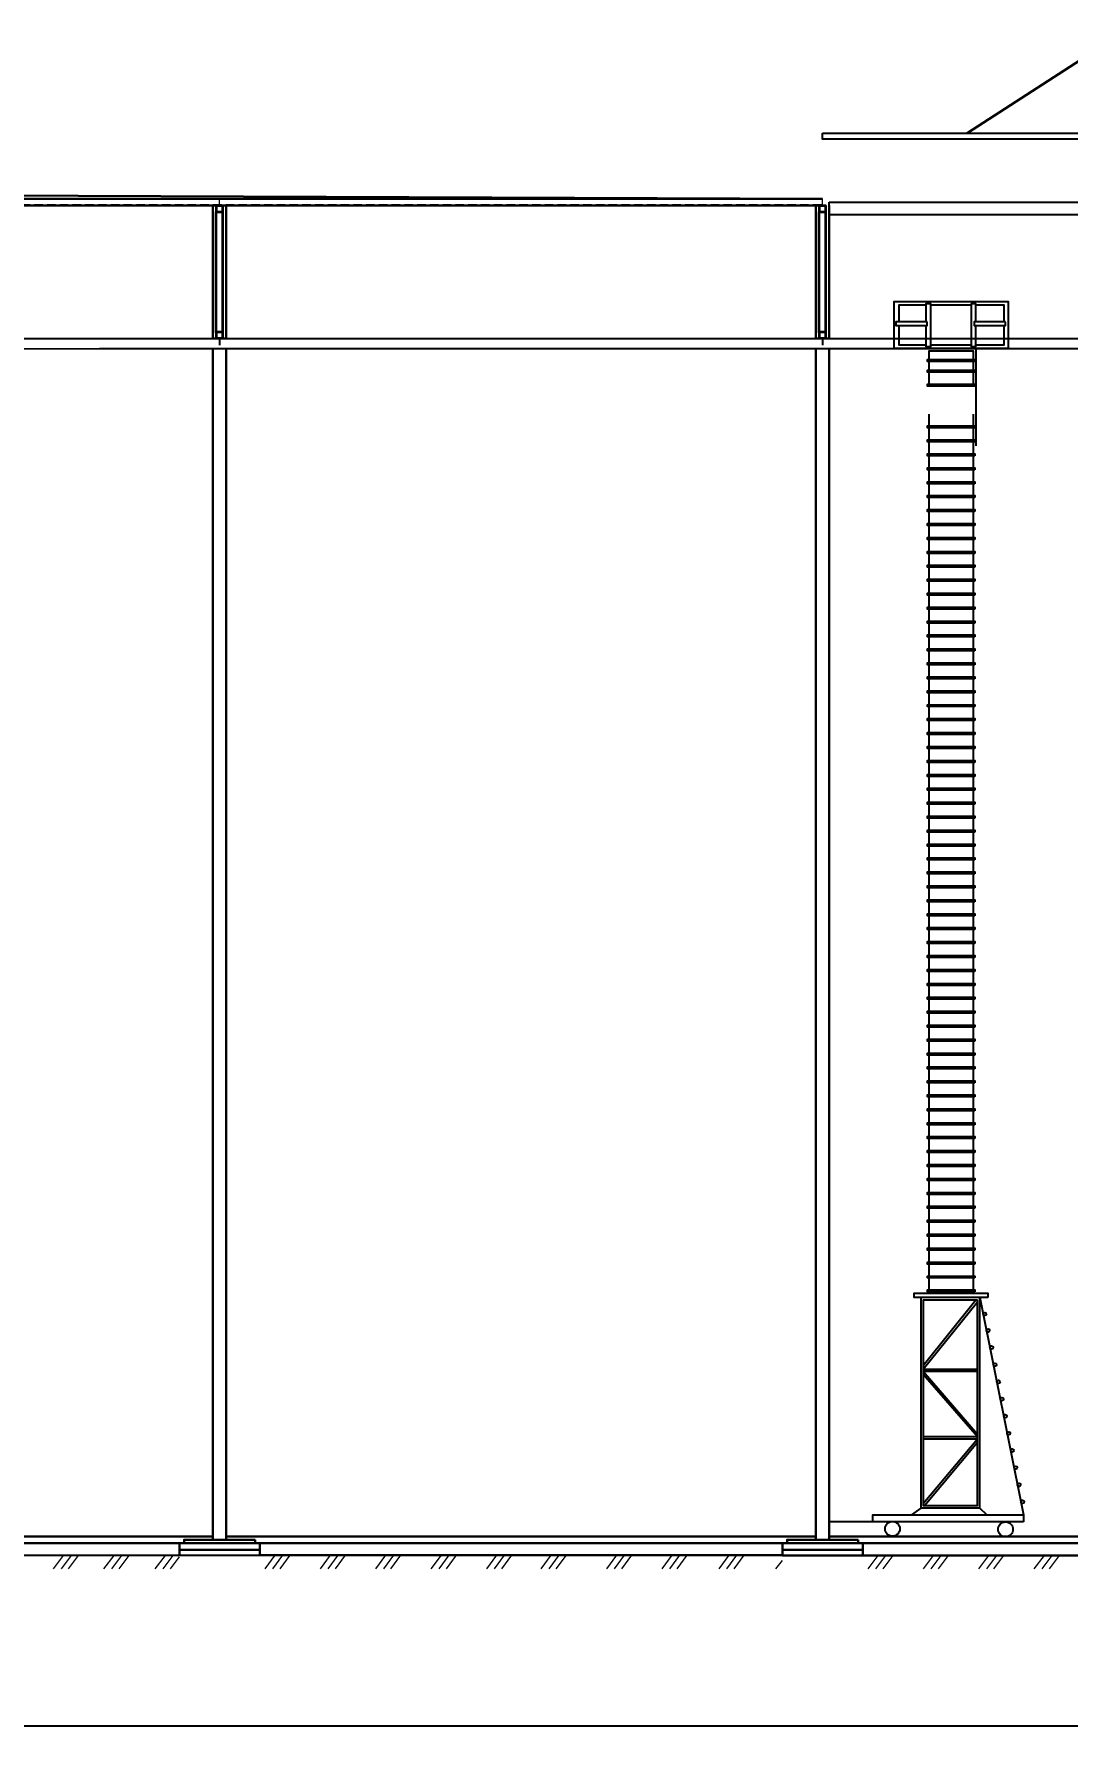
# Model space of a CAD drawing. Header units: millimetres. Extents: x -345369 to 252202, y 74562 to 424723.
# Drawn here: x -138804 to -134948, y 239392 to 245812 of the extents above; entities that cross this region are included whole.
import ezdxf

# ---------------------------------------------------------------- set-up
doc = ezdxf.new("R2010")
doc.units = ezdxf.units.MM
doc.linetypes.add('HIDDEN2', pattern=[4.7625, 3.175, -1.5875])
for name, color, linetype, lineweight in [('kolonni', 150, 'Continuous', 35), ('S Stora', 5, 'Continuous', 30), ('стена 0.2', 40, 'Continuous', 30), ('ТОнкая', 7, 'Continuous', 35)]:
    doc.layers.add(name, color=color, linetype=linetype, lineweight=lineweight)
doc.layers.add('PAMA', color=7, linetype='Continuous')
doc.layers.add('РАЗМЕРЫ', color=7, linetype='Continuous')
doc.styles.get("Standard").update_dxf_attribs({"font": 'isocpeur.TTF', "oblique": 15})
doc.dimstyles.new('ss50', dxfattribs={"dimtxt": 125, "dimasz": 150, "dimexe": 100, "dimexo": 100, "dimgap": 31.25, "dimtad": 1, "dimdec": 0, "dimdsep": 46, "dimtxsty": 'Standard', "dimblk": 'OBLIQUE', "dimcen": 125, "dimdle": 100, "dimadec": 0, "dimazin": 0, "dimtfac": 1, "dimtdec": 0, "dimtmove": 1, "dimatfit": 3, "dimfxl": 1, "dimarcsym": 0})

# ---------------------------------------------------------------- blocks, each defined once
blk = doc.blocks.new('_ArchTick')
at = {"color": 0, "linetype": 'ByBlock', "const_width": 0.15}
blk.add_lwpolyline([(-0.5, -0.5), (0.5, 0.5)], dxfattribs=at)
blk = doc.blocks.new('*D784')
at = {"color": 0, "lineweight": -2, "ltscale": 2, "transparency": 16777216}
for p, q in [((-160712.8, 239502.8), (-129012.5, 239502.8)), ((-160612.8, 239502.8), (-160612.8, 239402.8)), ((-129112.5, 239502.8), (-129112.5, 239402.8))]:
    blk.add_line(p, q, dxfattribs=at)
at = {"layer": 'Defpoints', "color": 0, "ltscale": 2, "transparency": 16777216}
for p in [(-160612.8, 239571.6), (-129112.5, 239524.3), (-129112.5, 239502.8)]:
    blk.add_point(p, dxfattribs=at)
at = {"color": 0, "lineweight": -2, "ltscale": 2, "transparency": 16777216, "xscale": 200, "yscale": 200, "zscale": 200, "rotation": 180}
blk.add_blockref('_ArchTick', (-160612.8, 239502.8), dxfattribs=at)
at = {"color": 0, "lineweight": -2, "ltscale": 2, "transparency": 16777216, "xscale": 200, "yscale": 200, "zscale": 200}
blk.add_blockref('_ArchTick', (-129112.5, 239502.8), dxfattribs=at)
at = {"color": 0, "lineweight": 9, "ltscale": 2, "transparency": 16777216, "insert": (-144862.7, 239732.8), "char_height": 300, "attachment_point": 5}
blk.add_mtext('126000', dxfattribs=at)
blk = doc.blocks.new('54212')
at = {"layer": 'kolonni', "lineweight": 30, "ltscale": 10}
for p, q in [((-100, 45), (-100, -45)), ((-5, 50), (-95, 50)), ((0, -45), (0, 45)), ((-95, -50), (-5, -50))]:
    blk.add_line(p, q, dxfattribs=at)
for points in [[(-95, 40), (-95, -40)], [(-10, 45), (-90, 45)], [(-5, -40), (-5, 40)], [(-90, -45), (-10, -45)]]:
    blk.add_lwpolyline(points, dxfattribs=at)
for centre, start, end in [((-95, 45), 89.3615, 180.6385), ((-90, 40), 89.3615, 180.6385), ((-10, 40), 359.3615, 90.6385), ((-5, 45), 359.3615, 90.6385), ((-95, -45), 179.3615, 270.6385), ((-90, -40), 179.3615, 270.6385), ((-10, -40), 269.3615, 0.6385), ((-5, -45), 269.3615, 0.6385)]:
    blk.add_arc(centre, 5, start, end, dxfattribs=at)

msp = doc.modelspace()

# ---------------------------------------------------------------- linework, layer by layer
at = {"lineweight": 20}
for p, q in [((-138112.502524, 245174.217384), (-138112.502524, 245197.967384)), ((-135862.502524, 245174.217384), (-135862.502524, 245197.967384))]:
    msp.add_line(p, q, dxfattribs=at)
at = {"lineweight": 35}
for p, q in [((-138125.002524, 244698.686204), (-138125.002524, 245150.453454)), ((-138100.002524, 244694.840227), (-138100.002524, 245150.481313)), ((-135875.002524, 244698.686204), (-135875.002524, 245150.453454)), ((-135850.002524, 244694.840227), (-135850.002524, 245150.481313))]:
    msp.add_line(p, q, dxfattribs=at)
for p in [(-135675.162881, 240263.860292), (-135837.502524, 240221.066927)]:
    msp.add_line(p, (-135837.502524, 240263.860292))
at = {"lineweight": 30}
for p, q in [((-138137.502524, 240209.493392), (-140337.502524, 240209.493392)), ((-140262.502524, 240184.493392), (-138262.502524, 240184.493392)), ((-135887.502524, 240209.493392), (-138087.502524, 240209.493392)), ((-138012.502524, 240184.493392), (-136012.502524, 240184.493392)), ((-133637.502524, 240209.493392), (-135837.502524, 240209.493392)), ((-135762.502524, 240184.493392), (-134462.502524, 240184.493392)), ((-135762.502524, 240184.493392), (-133762.502524, 240184.493392)), ((-140212.502524, 240138.194966), (-137962.502524, 240139.197632)), ((-137962.502524, 240139.197632), (-136012.502524, 240139.197632)), ((-136012.502524, 240138.194966), (-133462.502524, 240138.194966))]:
    msp.add_line(p, q, dxfattribs=at)
at = {"lineweight": 25}
for points in [[(-135862.498768, 245443.876374), (-133612.502524, 245443.876374), (-133612.502524, 245421.376374), (-135862.498768, 245421.376374)], [(-151612.815024, 244678.179138), (-129087.502524, 244677.2288), (-129087.502524, 244638.27251), (-151612.815024, 244639.040101)]]:
    msp.add_lwpolyline(points, close=True, dxfattribs=at)
at = {"linetype": 'ByBlock', "lineweight": 25, "ltscale": 10}
msp.add_lwpolyline([(-135837.502524, 245185.790919), (-133637.502524, 245185.790919), (-133637.502524, 245138.801325), (-135837.502524, 245138.801325)], close=True, dxfattribs=at)
at = {"lineweight": 25}
msp.add_lwpolyline([(-138560.963817, 244678.179139), (-129062.502523, 244678.179139), (-129062.502523, 244639.040101), (-138560.963817, 244639.040101)], dxfattribs=at)
at = {"lineweight": 30}
for points in [[(-138262.502524, 240159.493392), (-137962.502524, 240159.493392), (-137962.502524, 240184.493392), (-138262.502524, 240184.493392)], [(-136012.502524, 240159.493392), (-135712.502524, 240159.493392), (-135712.502524, 240184.493392), (-136012.502524, 240184.493392)]]:
    msp.add_lwpolyline(points, close=True, dxfattribs=at)
for points in [[(-137962.502524, 240139.197632), (-137962.502524, 240184.493392), (-138262.502524, 240184.493392), (-138262.502524, 240139.063943)], [(-138012.502524, 240184.493392), (-138212.502524, 240184.493392)], [(-135712.502524, 240138.194966), (-135712.502524, 240184.493392), (-136012.502524, 240184.493392), (-136012.502524, 240138.194966)], [(-135762.502524, 240184.493392), (-135962.502524, 240184.493392)], [(-135762.502524, 240184.493392), (-135962.502524, 240184.493392)]]:
    msp.add_lwpolyline(points, dxfattribs=at)
at = {"layer": 'kolonni', "lineweight": 30, "ltscale": 10}
for p, q in [((-138137.502524, 244677.2288), (-138137.502524, 245174.217384)), ((-138087.502524, 244677.2288), (-138087.502524, 245174.217384)), ((-135887.502524, 244677.2288), (-135887.502524, 245174.217384)), ((-135837.502524, 244677.2288), (-135837.502524, 245174.217384)), ((-138137.502524, 244677.2288), (-138087.502524, 244677.2288)), ((-135887.502524, 244677.2288), (-135837.502524, 244677.2288)), ((-135887.502524, 244677.2288), (-135837.502524, 244677.2288)), ((-138137.502524, 240196.993392), (-138137.502524, 244638.089762)), ((-138137.502524, 240196.993392), (-138137.502524, 244638.089762)), ((-138087.502524, 240196.993392), (-138087.502524, 244638.089762)), ((-138087.502524, 240196.993392), (-138087.502524, 244638.089762)), ((-135887.502524, 240196.993392), (-135887.502524, 244638.089762)), ((-135887.502524, 240196.993392), (-135887.502524, 244638.089762)), ((-135887.502524, 240196.993392), (-135887.502524, 244638.089762)), ((-135837.502524, 240196.993392), (-135837.502524, 244638.089762)), ((-135837.502524, 240196.993392), (-135837.502524, 244638.089762)), ((-135837.502524, 240196.993392), (-135837.502524, 244638.089762))]:
    msp.add_line(p, q, dxfattribs=at)
at = {"layer": 'PAMA', "linetype": 'HIDDEN2', "ltscale": 10}
for p, q in [((-151662.815024, 245176.417722), (-135862.502524, 245176.417722)), ((-151612.815024, 245198.917722), (-138112.190024, 245198.917722))]:
    msp.add_line(p, q, dxfattribs=at)
at = {"layer": 'PAMA', "ltscale": 10}
for p, q in [((-151600.315024, 245175.167722), (-135862.502524, 245175.167722)), ((-140350.002524, 245174.217384), (-135862.502524, 245174.217384)), ((-138100.002524, 245199.217384), (-136625.002524, 245199.217384)), ((-138100.002524, 245174.217384), (-135862.502524, 245174.217384)), ((-138125.002524, 244738.4788), (-138125.002524, 244966.2288)), ((-138100.002524, 244738.4788), (-138100.002524, 244966.2288)), ((-135875.002524, 244738.4788), (-135875.002524, 244966.2288)), ((-135875.002524, 244738.4788), (-135875.002524, 244966.2288)), ((-135850.002524, 244738.4788), (-135850.002524, 244966.2288)), ((-135850.002524, 244738.4788), (-135850.002524, 244966.2288)), ((-138112.502524, 244677.2288), (-138112.502524, 244652.2288)), ((-135862.502524, 244677.2288), (-135862.502524, 244652.2288))]:
    msp.add_line(p, q, dxfattribs=at)
at = {"layer": 'S Stora', "ltscale": 2}
for points in [[(-137980.002524, 240196.993392), (-138245.002524, 240196.993392), (-138245.002524, 240184.493392), (-137980.002524, 240184.493392)], [(-135730.002524, 240196.993392), (-135995.002524, 240196.993392), (-135995.002524, 240184.493392), (-135730.002524, 240184.493392)]]:
    msp.add_lwpolyline(points, close=True, dxfattribs=at)
at = {"layer": 'РАЗМЕРЫ', "lineweight": 13}
for p, q in [((-138732.113398, 240088.194966), (-138694.613398, 240138.194966)), ((-138703.021072, 240088.194966), (-138665.521072, 240138.194966)), ((-138675.930513, 240088.194966), (-138638.430513, 240138.194966)), ((-138543.968834, 240088.194966), (-138506.468834, 240138.194966)), ((-138514.876508, 240088.194966), (-138477.376508, 240138.194966)), ((-138487.785949, 240088.194966), (-138450.285949, 240138.194966)), ((-138352.339611, 240088.194966), (-138314.839611, 240138.194966)), ((-138323.247286, 240088.194966), (-138285.747286, 240138.194966)), ((-138296.156726, 240088.194966), (-138262.502524, 240133.067236)), ((-137942.884325, 240089.197632), (-137905.384325, 240139.197632)), ((-137913.792, 240089.197632), (-137876.292, 240139.197632)), ((-137886.701441, 240089.197632), (-137849.201441, 240139.197632)), ((-137736.128134, 240089.197632), (-137698.628134, 240139.197632)), ((-137707.035809, 240089.197632), (-137669.535809, 240139.197632)), ((-137679.94525, 240089.197632), (-137642.44525, 240139.197632)), ((-137529.371943, 240089.197632), (-137491.871943, 240139.197632)), ((-137500.279618, 240089.197632), (-137462.779618, 240139.197632)), ((-137473.189059, 240089.197632), (-137435.689059, 240139.197632)), ((-137322.615752, 240089.197632), (-137285.115752, 240139.197632)), ((-137293.523427, 240089.197632), (-137256.023427, 240139.197632)), ((-137266.432868, 240089.197632), (-137228.932868, 240139.197632)), ((-137115.859562, 240089.197632), (-137078.359562, 240139.197632)), ((-137086.767236, 240089.197632), (-137049.267236, 240139.197632)), ((-137059.676677, 240089.197632), (-137022.176677, 240139.197632)), ((-136912.396772, 240089.197632), (-136874.896772, 240139.197632)), ((-136883.304447, 240089.197632), (-136845.804447, 240139.197632)), ((-136856.213887, 240089.197632), (-136818.713887, 240139.197632)), ((-136668.220945, 240089.197632), (-136630.720945, 240139.197632)), ((-136639.12862, 240089.197632), (-136601.62862, 240139.197632)), ((-136612.03806, 240089.197632), (-136574.53806, 240139.197632)), ((-136461.464754, 240089.197632), (-136423.964754, 240139.197632)), ((-136432.372429, 240089.197632), (-136394.872429, 240139.197632)), ((-136405.281869, 240089.197632), (-136367.781869, 240139.197632)), ((-136249.00229, 240089.197632), (-136211.50229, 240139.197632)), ((-136219.909965, 240089.197632), (-136182.409965, 240139.197632)), ((-136192.819405, 240089.197632), (-136155.319405, 240139.197632)), ((-136036.539826, 240088.194966), (-136012.502524, 240120.244702)), ((-135692.884325, 240088.194966), (-135655.384325, 240138.194966)), ((-135663.792, 240088.194966), (-135626.292, 240138.194966)), ((-135636.701441, 240088.194966), (-135599.201441, 240138.194966)), ((-135486.128134, 240088.194966), (-135448.628134, 240138.194966)), ((-135457.035809, 240088.194966), (-135419.535809, 240138.194966)), ((-135429.94525, 240088.194966), (-135392.44525, 240138.194966)), ((-135279.371943, 240088.194966), (-135241.871943, 240138.194966)), ((-135250.279618, 240088.194966), (-135212.779618, 240138.194966)), ((-135223.189059, 240088.194966), (-135185.689059, 240138.194966)), ((-135072.615752, 240088.194966), (-135035.115752, 240138.194966)), ((-135043.523427, 240088.194966), (-135006.023427, 240138.194966)), ((-135016.432868, 240088.194966), (-134978.932868, 240138.194966))]:
    msp.add_line(p, q, dxfattribs=at)
at = {"layer": 'стена 0.2', "color": 30, "ltscale": 10}
for p in [(-151662.815024, 245267.658869), (-151662.815024, 245200.167722)]:
    msp.add_line(p, (-135862.502524, 245197.967384), dxfattribs=at)
at = {"layer": 'ТОнкая', "color": 7}
msp.add_line((-134754.130711, 245811.777486), (-135323.563342, 245443.876374), dxfattribs=at)
at = {"layer": 'ТОнкая', "color": 7, "lineweight": 25}
for p, q in [((-135289.279941, 244640.062159), (-135475.928517, 244640.062159)), ((-135289.279941, 244277.697642), (-135289.279941, 244640.062159)), ((-135276.005299, 241100.832865), (-135495.555663, 241100.832865)), ((-135495.555663, 241100.832865), (-135495.555663, 240315.207712)), ((-135290.968807, 241090.626644), (-135487.663805, 240846.177951)), ((-135487.663805, 240833.304186), (-135284.234582, 241084.495884)), ((-135475.928517, 241116.40446), (-135289.279941, 241116.40446)), ((-135276.005299, 240315.207712), (-135276.005299, 241100.832865)), ((-135276.005299, 241100.832865), (-135112.706014, 240290.007956)), ((-135487.663805, 240833.304186), (-135284.234582, 240833.304186)), ((-135487.663805, 240825.509976), (-135284.234582, 240591.299988)), ((-135487.663805, 240825.509976), (-135284.234582, 240825.509976)), ((-135284.234582, 240581.430362), (-135487.663805, 240813.426169)), ((-135284.234582, 240581.430362), (-135487.663805, 240581.430362)), ((-135284.234582, 240571.856578), (-135487.663805, 240571.856578)), ((-135284.234582, 240571.856578), (-135487.663805, 240331.559672)), ((-135284.234582, 240559.766205), (-135480.771667, 240324.604706)), ((-135495.555663, 240315.207712), (-135530.590336, 240290.007956)), ((-135276.005299, 240315.207712), (-135495.555663, 240315.207712)), ((-135249.145358, 240290.007956), (-135276.005299, 240315.207712))]:
    msp.add_line(p, q, dxfattribs=at)
for points in [[(-135170.132106, 244640.062159), (-135595.076352, 244640.062159), (-135595.076352, 244815.133235), (-135170.132106, 244815.133235)], [(-135471.862843, 244739.444244), (-135588.795121, 244739.444244), (-135588.795121, 244726.459622), (-135471.862843, 244726.459622)], [(-135180.13338, 244739.444244), (-135297.065657, 244739.444244), (-135297.065657, 244726.459622), (-135180.13338, 244726.459622)], [(-135294.834273, 244591.896373), (-135470.539197, 244591.896373), (-135470.539197, 244599.347955), (-135294.834273, 244599.347955)], [(-135294.834273, 244551.833213), (-135470.539197, 244551.833213), (-135470.539197, 244559.284796), (-135294.834273, 244559.284796)], [(-135294.834273, 244499.858403), (-135470.539197, 244499.858403), (-135470.539197, 244507.309985), (-135294.834273, 244507.309985)], [(-135294.834273, 244499.858403), (-135470.539197, 244499.858403), (-135470.539197, 244507.309985), (-135294.834273, 244507.309985)], [(-135294.834273, 244343.933971), (-135470.539197, 244343.933971), (-135470.539197, 244351.385553), (-135294.834273, 244351.385553)], [(-135294.834273, 244343.933971), (-135470.539197, 244343.933971), (-135470.539197, 244351.385553), (-135294.834273, 244351.385553)], [(-135294.834273, 244343.933971), (-135470.539197, 244343.933971), (-135470.539197, 244351.385553), (-135294.834273, 244351.385553)], [(-135294.834273, 244291.95916), (-135470.539197, 244291.95916), (-135470.539197, 244299.410743), (-135294.834273, 244299.410743)], [(-135294.834273, 244291.95916), (-135470.539197, 244291.95916), (-135470.539197, 244299.410743), (-135294.834273, 244299.410743)], [(-135294.834273, 244239.984349), (-135470.539197, 244239.984349), (-135470.539197, 244247.435932), (-135294.834273, 244247.435932)], [(-135294.834273, 244188.009539), (-135470.539197, 244188.009539), (-135470.539197, 244195.461121), (-135294.834273, 244195.461121)], [(-135294.834273, 244136.034728), (-135470.539197, 244136.034728), (-135470.539197, 244143.486311), (-135294.834273, 244143.486311)], [(-135294.834273, 244136.034728), (-135470.539197, 244136.034728), (-135470.539197, 244143.486311), (-135294.834273, 244143.486311)], [(-135294.834273, 244084.059917), (-135470.539197, 244084.059917), (-135470.539197, 244091.5115), (-135294.834273, 244091.5115)], [(-135294.834273, 244032.085107), (-135470.539197, 244032.085107), (-135470.539197, 244039.536689), (-135294.834273, 244039.536689)], [(-135294.834273, 243980.110296), (-135470.539197, 243980.110296), (-135470.539197, 243987.561879), (-135294.834273, 243987.561879)], [(-135294.834273, 243928.135485), (-135470.539197, 243928.135485), (-135470.539197, 243935.587068), (-135294.834273, 243935.587068)], [(-135294.834273, 243928.135485), (-135470.539197, 243928.135485), (-135470.539197, 243935.587068), (-135294.834273, 243935.587068)], [(-135294.834273, 243876.160675), (-135470.539197, 243876.160675), (-135470.539197, 243883.612257), (-135294.834273, 243883.612257)], [(-135294.834273, 243824.185864), (-135470.539197, 243824.185864), (-135470.539197, 243831.637447), (-135294.834273, 243831.637447)], [(-135294.834273, 243772.211053), (-135470.539197, 243772.211053), (-135470.539197, 243779.662636), (-135294.834273, 243779.662636)], [(-135294.834273, 243720.236243), (-135470.539197, 243720.236243), (-135470.539197, 243727.687825), (-135294.834273, 243727.687825)], [(-135294.834273, 243720.236243), (-135470.539197, 243720.236243), (-135470.539197, 243727.687825), (-135294.834273, 243727.687825)], [(-135294.834273, 243668.261432), (-135470.539197, 243668.261432), (-135470.539197, 243675.713015), (-135294.834273, 243675.713015)], [(-135294.834273, 243616.286621), (-135470.539197, 243616.286621), (-135470.539197, 243623.738204), (-135294.834273, 243623.738204)], [(-135294.834273, 243564.311811), (-135470.539197, 243564.311811), (-135470.539197, 243571.763393), (-135294.834273, 243571.763393)], [(-135294.834273, 243512.337), (-135470.539197, 243512.337), (-135470.539197, 243519.788583), (-135294.834273, 243519.788583)], [(-135294.834273, 243460.362189), (-135470.539197, 243460.362189), (-135470.539197, 243467.813772), (-135294.834273, 243467.813772)], [(-135294.834273, 243408.387379), (-135470.539197, 243408.387379), (-135470.539197, 243415.838961), (-135294.834273, 243415.838961)], [(-135294.834273, 243356.412568), (-135470.539197, 243356.412568), (-135470.539197, 243363.864151), (-135294.834273, 243363.864151)], [(-135294.834273, 243304.437757), (-135470.539197, 243304.437757), (-135470.539197, 243311.88934), (-135294.834273, 243311.88934)], [(-135294.834273, 243252.462947), (-135470.539197, 243252.462947), (-135470.539197, 243259.914529), (-135294.834273, 243259.914529)], [(-135294.834273, 243200.488136), (-135470.539197, 243200.488136), (-135470.539197, 243207.939719), (-135294.834273, 243207.939719)], [(-135294.834273, 243148.513325), (-135470.539197, 243148.513325), (-135470.539197, 243155.964908), (-135294.834273, 243155.964908)], [(-135294.834273, 243096.538515), (-135470.539197, 243096.538515), (-135470.539197, 243103.990097), (-135294.834273, 243103.990097)], [(-135294.834273, 243044.563704), (-135470.539197, 243044.563704), (-135470.539197, 243052.015287), (-135294.834273, 243052.015287)], [(-135294.834273, 242992.588893), (-135470.539197, 242992.588893), (-135470.539197, 243000.040476), (-135294.834273, 243000.040476)], [(-135294.834273, 242940.614083), (-135470.539197, 242940.614083), (-135470.539197, 242948.065665), (-135294.834273, 242948.065665)], [(-135294.834273, 242888.639272), (-135470.539197, 242888.639272), (-135470.539197, 242896.090855), (-135294.834273, 242896.090855)], [(-135294.834273, 242836.664461), (-135470.539197, 242836.664461), (-135470.539197, 242844.116044), (-135294.834273, 242844.116044)], [(-135294.834273, 242784.689651), (-135470.539197, 242784.689651), (-135470.539197, 242792.141233), (-135294.834273, 242792.141233)], [(-135294.834273, 242732.71484), (-135470.539197, 242732.71484), (-135470.539197, 242740.166423), (-135294.834273, 242740.166423)], [(-135294.834273, 242680.740029), (-135470.539197, 242680.740029), (-135470.539197, 242688.191612), (-135294.834273, 242688.191612)], [(-135294.834273, 242628.765219), (-135470.539197, 242628.765219), (-135470.539197, 242636.216801), (-135294.834273, 242636.216801)], [(-135294.834273, 242576.790408), (-135470.539197, 242576.790408), (-135470.539197, 242584.241991), (-135294.834273, 242584.241991)], [(-135294.834273, 242524.815597), (-135470.539197, 242524.815597), (-135470.539197, 242532.26718), (-135294.834273, 242532.26718)], [(-135294.834273, 242472.840787), (-135470.539197, 242472.840787), (-135470.539197, 242480.292369), (-135294.834273, 242480.292369)], [(-135294.834273, 242420.865976), (-135470.539197, 242420.865976), (-135470.539197, 242428.317559), (-135294.834273, 242428.317559)], [(-135294.834273, 242368.891165), (-135470.539197, 242368.891165), (-135470.539197, 242376.342748), (-135294.834273, 242376.342748)], [(-135294.834273, 242316.916355), (-135470.539197, 242316.916355), (-135470.539197, 242324.367937), (-135294.834273, 242324.367937)], [(-135294.834273, 242264.941544), (-135470.539197, 242264.941544), (-135470.539197, 242272.393127), (-135294.834273, 242272.393127)], [(-135294.834273, 242212.966733), (-135470.539197, 242212.966733), (-135470.539197, 242220.418316), (-135294.834273, 242220.418316)], [(-135294.834273, 242160.991923), (-135470.539197, 242160.991923), (-135470.539197, 242168.443505), (-135294.834273, 242168.443505)], [(-135294.834273, 242109.017112), (-135470.539197, 242109.017112), (-135470.539197, 242116.468695), (-135294.834273, 242116.468695)], [(-135294.834273, 242057.042301), (-135470.539197, 242057.042301), (-135470.539197, 242064.493884), (-135294.834273, 242064.493884)], [(-135294.834273, 242005.067491), (-135470.539197, 242005.067491), (-135470.539197, 242012.519073), (-135294.834273, 242012.519073)], [(-135294.834273, 241953.09268), (-135470.539197, 241953.09268), (-135470.539197, 241960.544263), (-135294.834273, 241960.544263)], [(-135294.834273, 241901.117869), (-135470.539197, 241901.117869), (-135470.539197, 241908.569452), (-135294.834273, 241908.569452)], [(-135294.834273, 241849.143059), (-135470.539197, 241849.143059), (-135470.539197, 241856.594641), (-135294.834273, 241856.594641)], [(-135294.834273, 241797.168248), (-135470.539197, 241797.168248), (-135470.539197, 241804.619831), (-135294.834273, 241804.619831)], [(-135294.834273, 241745.193437), (-135470.539197, 241745.193437), (-135470.539197, 241752.64502), (-135294.834273, 241752.64502)], [(-135294.834273, 241693.218627), (-135470.539197, 241693.218627), (-135470.539197, 241700.670209), (-135294.834273, 241700.670209)], [(-135294.834273, 241641.243816), (-135470.539197, 241641.243816), (-135470.539197, 241648.695399), (-135294.834273, 241648.695399)], [(-135294.834273, 241589.269005), (-135470.539197, 241589.269005), (-135470.539197, 241596.720588), (-135294.834273, 241596.720588)], [(-135294.834273, 241537.294195), (-135470.539197, 241537.294195), (-135470.539197, 241544.745777), (-135294.834273, 241544.745777)], [(-135294.834273, 241485.319384), (-135470.539197, 241485.319384), (-135470.539197, 241492.770967), (-135294.834273, 241492.770967)], [(-135294.834273, 241433.344573), (-135470.539197, 241433.344573), (-135470.539197, 241440.796156), (-135294.834273, 241440.796156)], [(-135294.834273, 241381.369763), (-135470.539197, 241381.369763), (-135470.539197, 241388.821345), (-135294.834273, 241388.821345)], [(-135294.834273, 241329.394952), (-135470.539197, 241329.394952), (-135470.539197, 241336.846535), (-135294.834273, 241336.846535)], [(-135294.834273, 241277.420141), (-135470.539197, 241277.420141), (-135470.539197, 241284.871724), (-135294.834273, 241284.871724)], [(-135294.834273, 241277.420141), (-135470.539197, 241277.420141), (-135470.539197, 241284.871724), (-135294.834273, 241284.871724)], [(-135294.834273, 241225.445331), (-135470.539197, 241225.445331), (-135470.539197, 241232.896913), (-135294.834273, 241232.896913)], [(-135294.834273, 241225.445331), (-135470.539197, 241225.445331), (-135470.539197, 241232.896913), (-135294.834273, 241232.896913)], [(-135294.834273, 241173.47052), (-135470.539197, 241173.47052), (-135470.539197, 241180.922103), (-135294.834273, 241180.922103)], [(-135294.834273, 241121.495709), (-135470.539197, 241121.495709), (-135470.539197, 241128.947292), (-135294.834273, 241128.947292)], [(-135245.96905, 241100.832865), (-135521.079453, 241100.832865), (-135521.079453, 241116.40446), (-135245.96905, 241116.40446)], [(-135284.234582, 241090.626644), (-135487.663805, 241090.626644), (-135487.663805, 240324.604706), (-135284.234582, 240324.604706)], [(-135112.706014, 240263.860292), (-135675.162881, 240263.860292), (-135675.162881, 240290.007956), (-135112.706014, 240290.007956)]]:
    msp.add_lwpolyline(points, close=True, dxfattribs=at)
for points in [[(-135476.935639, 244801.592271), (-135577.931817, 244801.592271), (-135577.931817, 244739.444244)], [(-135476.935639, 244726.459622), (-135476.935639, 244648.143287), (-135458.860567, 244648.143287), (-135458.860567, 244807.033742), (-135476.935639, 244807.033742), (-135476.935639, 244739.444244)], [(-135308.653314, 244801.592271), (-135458.860567, 244801.592271)], [(-135290.578243, 244739.444244), (-135290.578243, 244807.033742), (-135308.653314, 244807.033742), (-135308.653314, 244648.143287), (-135290.578243, 244648.143287), (-135290.578243, 244726.459622)], [(-135185.206176, 244739.444244), (-135185.206176, 244801.592271), (-135290.578243, 244801.592271)], [(-135577.931817, 244726.459622), (-135577.931817, 244653.932875), (-135476.935639, 244653.932875)], [(-135290.578243, 244653.932875), (-135185.206176, 244653.932875), (-135185.206176, 244726.459622)], [(-135458.860567, 244653.932875), (-135308.653314, 244653.932875)], [(-135298.954841, 244599.347955), (-135298.954841, 244630.246859), (-135466.686569, 244630.246859), (-135466.686569, 244599.347955)], [(-135466.686569, 244630.246859), (-135466.686569, 244599.347955)], [(-135466.686569, 244591.896373), (-135466.686569, 244547.373145)], [(-135298.954841, 244547.373145), (-135298.954841, 244591.896373)], [(-135466.686569, 244551.833213), (-135466.686569, 244507.309985)], [(-135298.954841, 244507.309985), (-135298.954841, 244551.833213)], [(-135466.686569, 244395.908781), (-135466.686569, 244351.385553)], [(-135466.686569, 244395.908781), (-135466.686569, 244351.385553)], [(-135298.954841, 244351.385553), (-135298.954841, 244395.908781)], [(-135298.954841, 244351.385553), (-135298.954841, 244395.908781)], [(-135466.686569, 244343.933971), (-135466.686569, 244299.410743)], [(-135466.686569, 244343.933971), (-135466.686569, 244299.410743)], [(-135466.686569, 244343.933971), (-135466.686569, 244299.410743), (-135298.954841, 244299.410743), (-135298.954841, 244343.933971)], [(-135298.954841, 244299.410743), (-135298.954841, 244343.933971)], [(-135298.954841, 244299.410743), (-135298.954841, 244343.933971)], [(-135466.686569, 244291.95916), (-135466.686569, 244247.435932)], [(-135466.686569, 244291.95916), (-135466.686569, 244247.435932), (-135298.954841, 244247.435932), (-135298.954841, 244291.95916)], [(-135298.954841, 244247.435932), (-135298.954841, 244291.95916)], [(-135466.686569, 244239.984349), (-135466.686569, 244195.461121)], [(-135298.954841, 244195.461121), (-135298.954841, 244239.984349)], [(-135466.686569, 244188.009539), (-135466.686569, 244143.486311)], [(-135298.954841, 244143.486311), (-135298.954841, 244188.009539)], [(-135466.686569, 244136.034728), (-135466.686569, 244091.5115)], [(-135466.686569, 244136.034728), (-135466.686569, 244091.5115), (-135298.954841, 244091.5115), (-135298.954841, 244136.034728)], [(-135466.686569, 244084.059917), (-135466.686569, 244039.536689)], [(-135298.954841, 244091.5115), (-135298.954841, 244136.034728)], [(-135298.954841, 244039.536689), (-135298.954841, 244084.059917)], [(-135466.686569, 244032.085107), (-135466.686569, 243987.561879)], [(-135298.954841, 243987.561879), (-135298.954841, 244032.085107)], [(-135466.686569, 243980.110296), (-135466.686569, 243935.587068)], [(-135298.954841, 243935.587068), (-135298.954841, 243980.110296)], [(-135466.686569, 243928.135485), (-135466.686569, 243883.612257)], [(-135466.686569, 243928.135485), (-135466.686569, 243883.612257), (-135298.954841, 243883.612257), (-135298.954841, 243928.135485)], [(-135298.954841, 243883.612257), (-135298.954841, 243928.135485)], [(-135466.686569, 243876.160675), (-135466.686569, 243831.637447)], [(-135466.686569, 243824.185864), (-135466.686569, 243779.662636)], [(-135298.954841, 243831.637447), (-135298.954841, 243876.160675)], [(-135298.954841, 243779.662636), (-135298.954841, 243824.185864)], [(-135466.686569, 243772.211053), (-135466.686569, 243727.687825)], [(-135298.954841, 243727.687825), (-135298.954841, 243772.211053)], [(-135466.686569, 243720.236243), (-135466.686569, 241116.40446)], [(-135466.686569, 243720.236243), (-135466.686569, 243675.713015), (-135298.954841, 243675.713015), (-135298.954841, 243720.236243)], [(-135298.954841, 241116.40446), (-135298.954841, 243720.236243)], [(-135466.686569, 243668.261432), (-135466.686569, 243623.738204)], [(-135298.954841, 243623.738204), (-135298.954841, 243668.261432)], [(-135466.686569, 243616.286621), (-135466.686569, 243571.763393)], [(-135466.686569, 243564.311811), (-135466.686569, 243519.788583)], [(-135298.954841, 243571.763393), (-135298.954841, 243616.286621)], [(-135298.954841, 243519.788583), (-135298.954841, 243564.311811)], [(-135466.686569, 243512.337), (-135466.686569, 243467.813772), (-135298.954841, 243467.813772), (-135298.954841, 243512.337)], [(-135466.686569, 243304.437757), (-135466.686569, 243259.914529), (-135298.954841, 243259.914529), (-135298.954841, 243304.437757)], [(-135466.686569, 243096.538515), (-135466.686569, 243052.015287), (-135298.954841, 243052.015287), (-135298.954841, 243096.538515)], [(-135466.686569, 242888.639272), (-135466.686569, 242844.116044), (-135298.954841, 242844.116044), (-135298.954841, 242888.639272)], [(-135466.686569, 242680.740029), (-135466.686569, 242636.216801), (-135298.954841, 242636.216801), (-135298.954841, 242680.740029)], [(-135466.686569, 242472.840787), (-135466.686569, 242428.317559), (-135298.954841, 242428.317559), (-135298.954841, 242472.840787)], [(-135466.686569, 242264.941544), (-135466.686569, 242220.418316), (-135298.954841, 242220.418316), (-135298.954841, 242264.941544)], [(-135466.686569, 242057.042301), (-135466.686569, 242012.519073), (-135298.954841, 242012.519073), (-135298.954841, 242057.042301)], [(-135466.686569, 241849.143059), (-135466.686569, 241804.619831), (-135298.954841, 241804.619831), (-135298.954841, 241849.143059)], [(-135466.686569, 241641.243816), (-135466.686569, 241596.720588), (-135298.954841, 241596.720588), (-135298.954841, 241641.243816)], [(-135466.686569, 241433.344573), (-135466.686569, 241388.821345), (-135298.954841, 241388.821345), (-135298.954841, 241433.344573)], [(-135466.686569, 241329.394952), (-135466.686569, 241284.871724), (-135298.954841, 241284.871724), (-135298.954841, 241329.394952)]]:
    msp.add_lwpolyline(points, dxfattribs=at)
for centre, radius in [((-135257.487139, 241039.257732), 6.116993), ((-135245.085972, 240977.682598), 6.116993), ((-135232.207919, 240913.739597), 6.116993), ((-135219.329866, 240849.796596), 6.116993), ((-135206.451812, 240785.853596), 6.116993), ((-135193.573759, 240721.910595), 6.116993), ((-135180.695706, 240657.967594), 6.116993), ((-135167.817653, 240594.024593), 6.116993), ((-135154.9396, 240530.081592), 6.116993), ((-135142.061546, 240466.138591), 6.116993), ((-135129.183493, 240402.19559), 6.116993), ((-135116.30544, 240338.252589), 6.116993), ((-135601.842467, 240237.900588), 27.64663), ((-135179.854843, 240236.213662), 27.64663)]:
    msp.add_circle(centre, radius, dxfattribs=at)

# ---------------------------------------------------------------- block references
at = {"layer": 'PAMA', "lineweight": 35, "xscale": 0.25, "yscale": 0.25, "zscale": 0.25}
for p in [(-138100.002524, 245161.717384), (-135850.002524, 245161.717384), (-138100.002524, 244689.7288), (-135850.002524, 244689.7288)]:
    msp.add_blockref('54212', p, dxfattribs=at)

# ---------------------------------------------------------------- dimensions: what is measured, and where the dimension line sits
at = {"color": 0, "lineweight": 9, "ltscale": 2}
dim = msp.add_linear_dim(base=(-129112.502524, 239502.80198), p1=(-160612.80361, 239571.619369), p2=(-129112.502524, 239524.302289), text='126000', dimstyle='ss50', override={"dimtxt": 300, "dimasz": 200, "dimgap": 80, "dimblk": 'ArchTick', "dimfxl": 1.2, "dimfxlon": 1, "dimarcsym": 2}, dxfattribs=at)
dim.commit()
dim.dimension.update_dxf_attribs({"geometry": '*D784', "text_midpoint": (-144862.653067, 239732.80198)})

doc.saveas('drawing.dxf')
